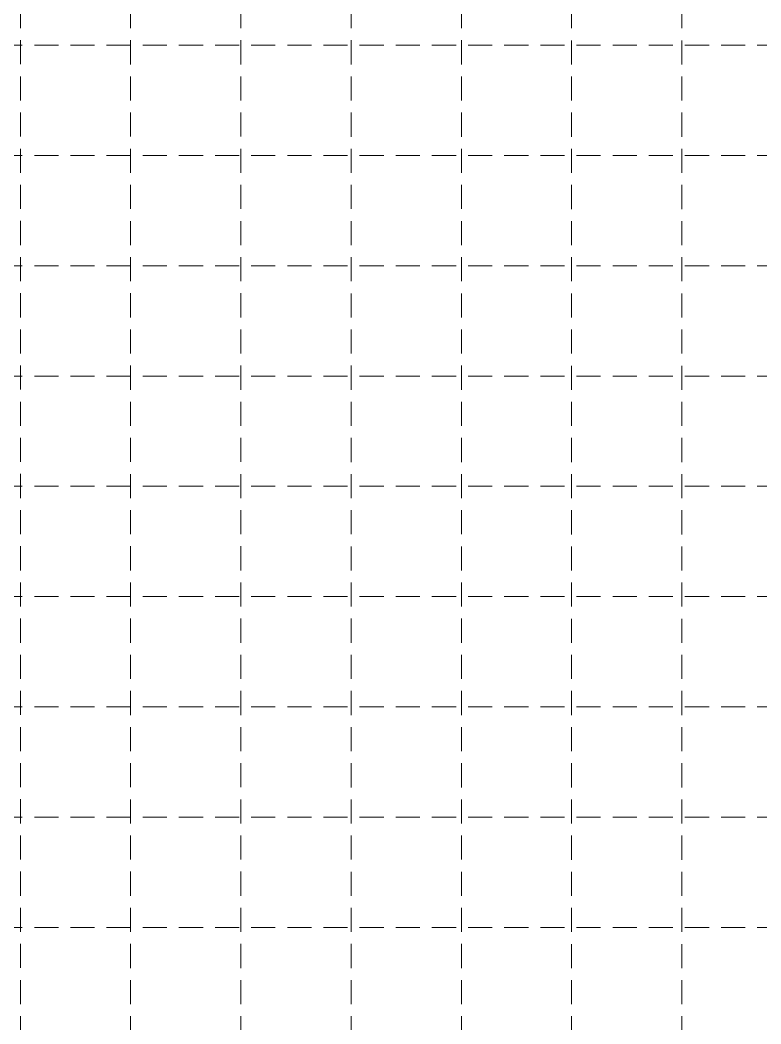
# Model space of a CAD drawing. Extents: x 2140663 to 2528301, y 336313 to 7007653.
# Drawn here: x 2527558.4 to 2527742.9, y 7006612.1 to 7006862 of the extents above; entities that cross this region are included whole.
import ezdxf

# ---------------------------------------------------------------- set-up
doc = ezdxf.new("R2010")
doc.units = 0
doc.header["$MEASUREMENT"] = 0
doc.linetypes.add('HIDDEN', pattern=[0.375, 0.25, -0.125])
doc.layers.add('GRID', color=254, linetype='HIDDEN')

msp = doc.modelspace()

# ---------------------------------------------------------------- linework, layer by layer
at = {"layer": 'GRID', "color": 253, "linetype": 'HIDDEN', "lineweight": 0, "ltscale": 24}
for p, q in [((2527558.45, 7006031.99), (2527558.62, 7007623.42)), ((2527585.89, 7006031.98), (2527585.89, 7007624.56)), ((2527613.35, 7006031.98), (2527613.35, 7007624.56)), ((2527640.81, 7006031.97), (2527640.81, 7007624.56)), ((2527668.27, 7006031.97), (2527668.27, 7007624.56)), ((2527695.72, 7006031.96), (2527695.72, 7007624.56)), ((2527723.18, 7006031.96), (2527723.18, 7007624.56)), ((2527228.95, 7006855.75), (2528272.33, 7006855.75)), ((2527228.95, 7006828.3), (2528272.33, 7006828.3)), ((2527228.95, 7006800.84), (2528272.33, 7006800.84)), ((2527228.95, 7006773.38), (2528272.33, 7006773.38)), ((2527228.95, 7006745.92), (2528272.33, 7006745.92)), ((2527228.95, 7006718.47), (2528272.33, 7006718.47)), ((2527228.95, 7006691.01), (2528272.33, 7006691.01)), ((2527228.95, 7006663.55), (2528272.33, 7006663.55)), ((2527228.95, 7006636.09), (2528272.33, 7006636.09))]:
    msp.add_line(p, q, dxfattribs=at)

doc.saveas('drawing.dxf')
